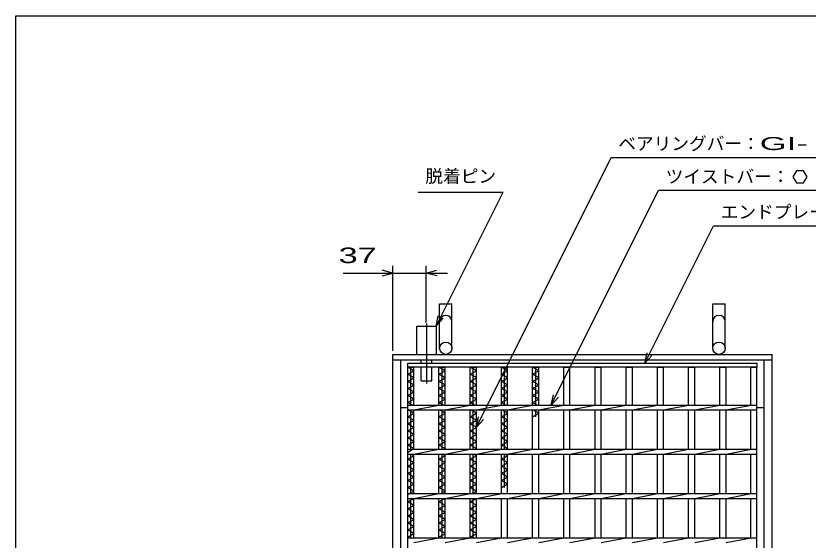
# Model space of a CAD drawing. Units: millimetres, scale not verified. Extents: x -1456 to 1385, y -1026 to 843.
# Drawn here: x -1383 to -487, y 250 to 843 of the extents above; entities that cross this region are included whole.
import ezdxf
from ezdxf.enums import TextEntityAlignment as Align

# ---------------------------------------------------------------- set-up
doc = ezdxf.new("R2010")
doc.units = ezdxf.units.MM
doc.header["$LTSCALE"] = 8
doc.linetypes.add('LONG_DASHED_DOTTED', pattern=[15.25, 12, -1.5, 0.25, -1.5])
for name, color, linetype, lineweight in [('0_2', 150, 'Continuous', 25), ('16', 3, 'Continuous', 25), ('19', 6, 'Continuous', 25), ('22', 4, 'Continuous', 25)]:
    doc.layers.add(name, color=color, linetype=linetype, lineweight=lineweight)
doc.styles.add('ベクトル', font='')
doc.styles.get('ベクトル').set_extended_font_data('ベクトル')

msp = doc.modelspace()

# ---------------------------------------------------------------- linework, layer by layer
at = {"layer": '0_2'}
for p, q in [((-1383.2, -917.2), (-1383.2, 842.8)), ((-1383.2, 842.8), (1384.8, 842.8))]:
    msp.add_line(p, q, dxfattribs=at)
at = {"layer": '16'}
for p, q in [((-939.923, 450.038), (-544.923, 450.038)), ((-939.923, 445.538), (-939.923, 450.038)), ((-544.923, 450.038), (-544.923, 445.538)), ((-544.923, 445.538), (-939.923, 445.538)), ((-939.923, -245.462), (-939.923, 445.538)), ((-939.923, 445.538), (-932.923, 445.538)), ((-932.923, 441.538), (-939.923, 445.538)), ((-939.923, 437.538), (-932.923, 441.538)), ((-936.423, 402.788), (-936.423, 445.538)), ((-932.923, 402.788), (-932.923, 445.538)), ((-904.623, 402.788), (-904.623, 445.538)), ((-904.623, 445.538), (-897.623, 445.538)), ((-897.623, 441.538), (-904.623, 445.538)), ((-904.623, 437.538), (-897.623, 441.538)), ((-901.123, 402.788), (-901.123, 445.538)), ((-897.623, 402.788), (-897.623, 445.538)), ((-869.323, 402.788), (-869.323, 445.538)), ((-869.323, 445.538), (-862.323, 445.538)), ((-862.323, 441.538), (-869.323, 445.538)), ((-869.323, 437.538), (-862.323, 441.538)), ((-865.823, 402.788), (-865.823, 445.538)), ((-862.323, 402.788), (-862.323, 445.538)), ((-834.023, 402.788), (-834.023, 445.538)), ((-834.023, 445.538), (-827.023, 445.538)), ((-827.023, 441.538), (-834.023, 445.538)), ((-834.023, 437.538), (-827.023, 441.538)), ((-830.523, 402.788), (-830.523, 445.538)), ((-827.023, 402.788), (-827.023, 445.538)), ((-798.723, 402.788), (-798.723, 445.538)), ((-798.723, 445.538), (-791.723, 445.538)), ((-791.723, 441.538), (-798.723, 445.538)), ((-798.723, 437.538), (-791.723, 441.538)), ((-795.223, 402.788), (-795.223, 445.538)), ((-791.723, 402.788), (-791.723, 445.538)), ((-763.423, 402.788), (-763.423, 445.538)), ((-763.423, 445.538), (-756.423, 445.538)), ((-756.423, 402.788), (-756.423, 445.538)), ((-728.123, 402.788), (-728.123, 445.538)), ((-728.123, 445.538), (-721.123, 445.538)), ((-721.123, 402.788), (-721.123, 445.538)), ((-692.823, 402.788), (-692.823, 445.538)), ((-692.823, 445.538), (-685.823, 445.538)), ((-685.823, 402.788), (-685.823, 445.538)), ((-657.523, 402.788), (-657.523, 445.538)), ((-657.523, 445.538), (-650.523, 445.538)), ((-650.523, 402.788), (-650.523, 445.538)), ((-622.223, 402.788), (-622.223, 445.538)), ((-622.223, 445.538), (-615.223, 445.538)), ((-615.223, 402.788), (-615.223, 445.538)), ((-586.923, 402.788), (-586.923, 445.538)), ((-586.923, 445.538), (-579.923, 445.538)), ((-579.923, 402.788), (-579.923, 445.538)), ((-551.923, 402.788), (-551.923, 445.538)), ((-551.923, 445.538), (-544.923, 445.538)), ((-544.923, -245.462), (-544.923, 445.538)), ((-932.923, 433.538), (-939.923, 437.538)), ((-939.923, 429.538), (-932.923, 433.538)), ((-897.623, 433.538), (-904.623, 437.538)), ((-904.623, 429.538), (-897.623, 433.538)), ((-862.323, 433.538), (-869.323, 437.538)), ((-869.323, 429.538), (-862.323, 433.538)), ((-827.023, 433.538), (-834.023, 437.538)), ((-834.023, 429.538), (-827.023, 433.538)), ((-791.723, 433.538), (-798.723, 437.538)), ((-798.723, 429.538), (-791.723, 433.538)), ((-932.923, 425.538), (-939.923, 429.538)), ((-939.923, 421.538), (-932.923, 425.538)), ((-932.923, 417.538), (-939.923, 421.538)), ((-897.623, 425.538), (-904.623, 429.538)), ((-904.623, 421.538), (-897.623, 425.538)), ((-897.623, 417.538), (-904.623, 421.538)), ((-862.323, 425.538), (-869.323, 429.538)), ((-869.323, 421.538), (-862.323, 425.538)), ((-862.323, 417.538), (-869.323, 421.538)), ((-827.023, 425.538), (-834.023, 429.538)), ((-834.023, 421.538), (-827.023, 425.538)), ((-827.023, 417.538), (-834.023, 421.538)), ((-791.723, 425.538), (-798.723, 429.538)), ((-798.723, 421.538), (-791.723, 425.538)), ((-791.723, 417.538), (-798.723, 421.538)), ((-939.923, 413.538), (-932.923, 417.538)), ((-932.923, 409.538), (-939.923, 413.538)), ((-904.623, 413.538), (-897.623, 417.538)), ((-897.623, 409.538), (-904.623, 413.538)), ((-869.323, 413.538), (-862.323, 417.538)), ((-862.323, 409.538), (-869.323, 413.538)), ((-834.023, 413.538), (-827.023, 417.538)), ((-827.023, 409.538), (-834.023, 413.538)), ((-798.723, 413.538), (-791.723, 417.538)), ((-791.723, 409.538), (-798.723, 413.538)), ((-939.923, 405.538), (-932.923, 409.538)), ((-935.11, 402.788), (-939.923, 405.538)), ((-904.623, 405.538), (-897.623, 409.538)), ((-899.81, 402.788), (-904.623, 405.538)), ((-869.323, 405.538), (-862.323, 409.538)), ((-864.51, 402.788), (-869.323, 405.538)), ((-834.023, 405.538), (-827.023, 409.538)), ((-829.21, 402.788), (-834.023, 405.538)), ((-798.723, 405.538), (-791.723, 409.538)), ((-793.91, 402.788), (-798.723, 405.538)), ((-939.923, 402.788), (-544.923, 402.788)), ((-939.923, 397.288), (-939.923, 402.788)), ((-939.923, 397.288), (-544.923, 397.288)), ((-932.923, 393.538), (-939.485, 397.288)), ((-936.423, 352.788), (-936.423, 397.288)), ((-932.923, 397.288), (-904.623, 402.788)), ((-932.923, 352.788), (-932.923, 397.288)), ((-904.623, 352.788), (-904.623, 397.288)), ((-897.623, 393.538), (-904.185, 397.288)), ((-901.123, 352.788), (-901.123, 397.288)), ((-897.623, 397.288), (-869.323, 402.788)), ((-897.623, 352.788), (-897.623, 397.288)), ((-869.323, 352.788), (-869.323, 397.288)), ((-862.323, 393.538), (-868.885, 397.288)), ((-865.823, 352.788), (-865.823, 397.288)), ((-862.323, 397.288), (-834.023, 402.788)), ((-862.323, 352.788), (-862.323, 397.288)), ((-834.023, 352.788), (-834.023, 397.288)), ((-827.023, 393.538), (-833.585, 397.288)), ((-830.523, 352.788), (-830.523, 397.288)), ((-827.023, 397.288), (-798.723, 402.788)), ((-827.023, 352.788), (-827.023, 397.288)), ((-798.723, 352.788), (-798.723, 397.288)), ((-791.723, 393.538), (-798.285, 397.288)), ((-795.223, 389.538), (-795.223, 397.288)), ((-791.723, 397.288), (-763.423, 402.788)), ((-791.723, 352.788), (-791.723, 397.288)), ((-763.423, 352.788), (-763.423, 397.288)), ((-756.423, 397.288), (-728.123, 402.788)), ((-756.423, 352.788), (-756.423, 397.288)), ((-728.123, 352.788), (-728.123, 397.288)), ((-721.123, 397.288), (-692.823, 402.788)), ((-721.123, 352.788), (-721.123, 397.288)), ((-692.823, 352.788), (-692.823, 397.288)), ((-685.823, 397.288), (-657.523, 402.788)), ((-685.823, 352.788), (-685.823, 397.288)), ((-657.523, 352.788), (-657.523, 397.288)), ((-650.523, 397.288), (-622.223, 402.788)), ((-650.523, 352.788), (-650.523, 397.288)), ((-622.223, 352.788), (-622.223, 397.288)), ((-615.223, 397.288), (-586.923, 402.788)), ((-615.223, 352.788), (-615.223, 397.288)), ((-586.923, 352.788), (-586.923, 397.288)), ((-579.923, 397.288), (-551.623, 402.788)), ((-579.923, 352.788), (-579.923, 397.288)), ((-551.923, 352.788), (-551.923, 397.288)), ((-544.923, 397.288), (-544.923, 402.788)), ((-939.923, 389.538), (-932.923, 393.538)), ((-932.923, 385.538), (-939.923, 389.538)), ((-939.923, 381.538), (-932.923, 385.538)), ((-904.623, 389.538), (-897.623, 393.538)), ((-897.623, 385.538), (-904.623, 389.538)), ((-904.623, 381.538), (-897.623, 385.538)), ((-869.323, 389.538), (-862.323, 393.538)), ((-862.323, 385.538), (-869.323, 389.538)), ((-869.323, 381.538), (-862.323, 385.538)), ((-834.023, 389.538), (-827.023, 393.538)), ((-827.023, 385.538), (-834.023, 389.538)), ((-834.023, 381.538), (-827.023, 385.538)), ((-798.723, 389.538), (-791.723, 393.538)), ((-932.923, 377.538), (-939.923, 381.538)), ((-939.923, 373.538), (-932.923, 377.538)), ((-897.623, 377.538), (-904.623, 381.538)), ((-904.623, 373.538), (-897.623, 377.538)), ((-862.323, 377.538), (-869.323, 381.538)), ((-869.323, 373.538), (-862.323, 377.538)), ((-827.023, 377.538), (-834.023, 381.538)), ((-834.023, 373.538), (-827.023, 377.538)), ((-932.923, 369.538), (-939.923, 373.538)), ((-939.923, 365.538), (-932.923, 369.538)), ((-897.623, 369.538), (-904.623, 373.538)), ((-904.623, 365.538), (-897.623, 369.538)), ((-862.323, 369.538), (-869.323, 373.538)), ((-869.323, 365.538), (-862.323, 369.538)), ((-827.023, 369.538), (-834.023, 373.538)), ((-834.023, 365.538), (-827.023, 369.538)), ((-932.923, 361.538), (-939.923, 365.538)), ((-939.923, 357.538), (-932.923, 361.538)), ((-897.623, 361.538), (-904.623, 365.538)), ((-904.623, 357.538), (-897.623, 361.538)), ((-862.323, 361.538), (-869.323, 365.538)), ((-869.323, 357.538), (-862.323, 361.538)), ((-827.023, 361.538), (-834.023, 365.538)), ((-834.023, 357.538), (-827.023, 361.538)), ((-932.923, 353.538), (-939.923, 357.538)), ((-939.923, 349.538), (-932.923, 353.538)), ((-939.923, 352.788), (-544.923, 352.788)), ((-939.923, 347.288), (-939.923, 352.788)), ((-932.923, 347.288), (-904.623, 352.788)), ((-897.623, 353.538), (-904.623, 357.538)), ((-898.935, 352.788), (-897.623, 353.538)), ((-897.623, 347.288), (-869.323, 352.788)), ((-862.323, 353.538), (-869.323, 357.538)), ((-863.635, 352.788), (-862.323, 353.538)), ((-862.323, 347.288), (-834.023, 352.788)), ((-827.023, 353.538), (-834.023, 357.538)), ((-828.335, 352.788), (-827.023, 353.538)), ((-827.023, 347.288), (-798.723, 352.788)), ((-791.723, 347.288), (-763.423, 352.788)), ((-756.423, 347.288), (-728.123, 352.788)), ((-721.123, 347.288), (-692.823, 352.788)), ((-685.823, 347.288), (-657.523, 352.788)), ((-650.523, 347.288), (-622.223, 352.788)), ((-615.223, 347.288), (-586.923, 352.788)), ((-579.923, 347.288), (-551.623, 352.788)), ((-544.923, 347.288), (-544.923, 352.788)), ((-939.923, 347.288), (-544.923, 347.288)), ((-939.923, 341.538), (-932.923, 345.538)), ((-932.923, 337.538), (-939.923, 341.538)), ((-936.423, 302.788), (-936.423, 347.288)), ((-932.923, 345.538), (-935.985, 347.288)), ((-932.923, 302.788), (-932.923, 347.288)), ((-904.623, 302.788), (-904.623, 347.288)), ((-904.623, 341.538), (-897.623, 345.538)), ((-897.623, 337.538), (-904.623, 341.538)), ((-901.123, 302.788), (-901.123, 347.288)), ((-897.623, 345.538), (-900.685, 347.288)), ((-897.623, 302.788), (-897.623, 347.288)), ((-869.323, 302.788), (-869.323, 347.288)), ((-869.323, 341.538), (-862.323, 345.538)), ((-862.323, 337.538), (-869.323, 341.538)), ((-865.823, 302.788), (-865.823, 347.288)), ((-862.323, 345.538), (-865.385, 347.288)), ((-862.323, 302.788), (-862.323, 347.288)), ((-834.023, 302.788), (-834.023, 347.288)), ((-834.023, 341.538), (-827.023, 345.538)), ((-827.023, 337.538), (-834.023, 341.538)), ((-830.523, 309.538), (-830.523, 347.288)), ((-827.023, 345.538), (-830.085, 347.288)), ((-827.023, 302.788), (-827.023, 347.288)), ((-798.723, 302.788), (-798.723, 347.288)), ((-791.723, 302.788), (-791.723, 347.288)), ((-763.423, 302.788), (-763.423, 347.288)), ((-756.423, 302.788), (-756.423, 347.288)), ((-728.123, 302.788), (-728.123, 347.288)), ((-721.123, 302.788), (-721.123, 347.288)), ((-692.823, 302.788), (-692.823, 347.288)), ((-685.823, 302.788), (-685.823, 347.288)), ((-657.523, 302.788), (-657.523, 347.288)), ((-650.523, 302.788), (-650.523, 347.288)), ((-622.223, 302.788), (-622.223, 347.288)), ((-615.223, 302.788), (-615.223, 347.288)), ((-586.923, 302.788), (-586.923, 347.288)), ((-579.923, 302.788), (-579.923, 347.288)), ((-551.923, 302.788), (-551.923, 347.288)), ((-939.923, 333.538), (-932.923, 337.538)), ((-932.923, 329.538), (-939.923, 333.538)), ((-904.623, 333.538), (-897.623, 337.538)), ((-897.623, 329.538), (-904.623, 333.538)), ((-869.323, 333.538), (-862.323, 337.538)), ((-862.323, 329.538), (-869.323, 333.538)), ((-834.023, 333.538), (-827.023, 337.538)), ((-827.023, 329.538), (-834.023, 333.538)), ((-939.923, 325.538), (-932.923, 329.538)), ((-932.923, 321.538), (-939.923, 325.538)), ((-904.623, 325.538), (-897.623, 329.538)), ((-897.623, 321.538), (-904.623, 325.538)), ((-869.323, 325.538), (-862.323, 329.538)), ((-862.323, 321.538), (-869.323, 325.538)), ((-834.023, 325.538), (-827.023, 329.538)), ((-827.023, 321.538), (-834.023, 325.538)), ((-939.923, 317.538), (-932.923, 321.538)), ((-932.923, 313.538), (-939.923, 317.538)), ((-904.623, 317.538), (-897.623, 321.538)), ((-897.623, 313.538), (-904.623, 317.538)), ((-869.323, 317.538), (-862.323, 321.538)), ((-862.323, 313.538), (-869.323, 317.538)), ((-834.023, 317.538), (-827.023, 321.538)), ((-827.023, 313.538), (-834.023, 317.538)), ((-939.923, 309.538), (-932.923, 313.538)), ((-932.923, 305.538), (-939.923, 309.538)), ((-939.923, 301.538), (-932.923, 305.538)), ((-904.623, 309.538), (-897.623, 313.538)), ((-897.623, 305.538), (-904.623, 309.538)), ((-902.435, 302.788), (-897.623, 305.538)), ((-869.323, 309.538), (-862.323, 313.538)), ((-862.323, 305.538), (-869.323, 309.538)), ((-867.135, 302.788), (-862.323, 305.538)), ((-834.023, 309.538), (-827.023, 313.538)), ((-939.923, 302.788), (-544.923, 302.788)), ((-939.923, 297.288), (-939.923, 302.788)), ((-939.923, 297.288), (-544.923, 297.288)), ((-939.923, 293.538), (-933.36, 297.288)), ((-936.423, 252.788), (-936.423, 297.288)), ((-932.923, 297.288), (-904.623, 302.788)), ((-932.923, 252.788), (-932.923, 297.288)), ((-904.623, 252.788), (-904.623, 297.288)), ((-904.623, 293.538), (-898.06, 297.288)), ((-901.123, 252.788), (-901.123, 297.288)), ((-897.623, 297.288), (-869.323, 302.788)), ((-897.623, 252.788), (-897.623, 297.288)), ((-869.323, 252.788), (-869.323, 297.288)), ((-869.323, 293.538), (-862.76, 297.288)), ((-865.823, 252.788), (-865.823, 297.288)), ((-862.323, 297.288), (-834.023, 302.788)), ((-862.323, 252.788), (-862.323, 297.288)), ((-834.023, 252.788), (-834.023, 297.288)), ((-827.023, 297.288), (-798.723, 302.788)), ((-827.023, 252.788), (-827.023, 297.288)), ((-798.723, 252.788), (-798.723, 297.288)), ((-791.723, 297.288), (-763.423, 302.788)), ((-791.723, 252.788), (-791.723, 297.288)), ((-763.423, 252.788), (-763.423, 297.288)), ((-756.423, 297.288), (-728.123, 302.788)), ((-756.423, 252.788), (-756.423, 297.288)), ((-728.123, 252.788), (-728.123, 297.288)), ((-721.123, 297.288), (-692.823, 302.788)), ((-721.123, 252.788), (-721.123, 297.288)), ((-692.823, 252.788), (-692.823, 297.288)), ((-685.823, 297.288), (-657.523, 302.788)), ((-685.823, 252.788), (-685.823, 297.288)), ((-657.523, 252.788), (-657.523, 297.288)), ((-650.523, 297.288), (-622.223, 302.788)), ((-650.523, 252.788), (-650.523, 297.288)), ((-622.223, 252.788), (-622.223, 297.288)), ((-615.223, 297.288), (-586.923, 302.788)), ((-615.223, 252.788), (-615.223, 297.288)), ((-586.923, 252.788), (-586.923, 297.288)), ((-579.923, 297.288), (-551.623, 302.788)), ((-579.923, 252.788), (-579.923, 297.288)), ((-551.923, 252.788), (-551.923, 297.288)), ((-544.923, 297.288), (-544.923, 302.788)), ((-932.923, 289.538), (-939.923, 293.538)), ((-939.923, 285.538), (-932.923, 289.538)), ((-897.623, 289.538), (-904.623, 293.538)), ((-904.623, 285.538), (-897.623, 289.538)), ((-862.323, 289.538), (-869.323, 293.538)), ((-869.323, 285.538), (-862.323, 289.538)), ((-932.923, 281.538), (-939.923, 285.538)), ((-939.923, 277.538), (-932.923, 281.538)), ((-897.623, 281.538), (-904.623, 285.538)), ((-904.623, 277.538), (-897.623, 281.538)), ((-862.323, 281.538), (-869.323, 285.538)), ((-869.323, 277.538), (-862.323, 281.538)), ((-932.923, 273.538), (-939.923, 277.538)), ((-939.923, 269.538), (-932.923, 273.538)), ((-932.923, 265.538), (-939.923, 269.538)), ((-897.623, 273.538), (-904.623, 277.538)), ((-904.623, 269.538), (-897.623, 273.538)), ((-897.623, 265.538), (-904.623, 269.538)), ((-862.323, 273.538), (-869.323, 277.538)), ((-869.323, 269.538), (-862.323, 273.538)), ((-862.323, 265.538), (-869.323, 269.538)), ((-939.923, 261.538), (-932.923, 265.538)), ((-932.923, 257.538), (-939.923, 261.538)), ((-904.623, 261.538), (-897.623, 265.538)), ((-897.623, 257.538), (-904.623, 261.538)), ((-869.323, 261.538), (-862.323, 265.538)), ((-862.323, 257.538), (-869.323, 261.538)), ((-939.923, 253.538), (-932.923, 257.538)), ((-938.61, 252.788), (-939.923, 253.538)), ((-939.923, 252.788), (-544.923, 252.788)), ((-939.923, 247.288), (-939.923, 252.788)), ((-932.923, 247.288), (-904.623, 252.788)), ((-904.623, 253.538), (-897.623, 257.538)), ((-903.31, 252.788), (-904.623, 253.538)), ((-897.623, 247.288), (-869.323, 252.788)), ((-869.323, 253.538), (-862.323, 257.538)), ((-868.01, 252.788), (-869.323, 253.538)), ((-862.323, 247.288), (-834.023, 252.788)), ((-827.023, 247.288), (-798.723, 252.788)), ((-791.723, 247.288), (-763.423, 252.788)), ((-756.423, 247.288), (-728.123, 252.788)), ((-721.123, 247.288), (-692.823, 252.788)), ((-685.823, 247.288), (-657.523, 252.788)), ((-650.523, 247.288), (-622.223, 252.788)), ((-615.223, 247.288), (-586.923, 252.788)), ((-579.923, 247.288), (-551.623, 252.788)), ((-544.923, 247.288), (-544.923, 252.788))]:
    msp.add_line(p, q, dxfattribs=at)
at = {"layer": '19'}
for p, q in [((-903.923, 467.038), (-903.923, 517.038)), ((-903.923, 517.038), (-889.923, 517.038)), ((-889.923, 467.038), (-889.923, 517.038)), ((-594.923, 467.038), (-594.923, 517.038)), ((-594.923, 517.038), (-580.923, 517.038)), ((-580.923, 467.038), (-580.923, 517.038)), ((-929.773, 460.038), (-929.773, 492.038)), ((-929.773, 492.038), (-907.773, 492.038)), ((-907.773, 492.038), (-907.773, 460.038)), ((-956.923, 460.038), (-527.923, 460.038)), ((-956.923, -259.962), (-956.923, 460.038)), ((-527.923, -259.962), (-527.923, 460.038)), ((-956.923, 454.038), (-527.923, 454.038)), ((-947.923, -253.962), (-947.923, 454.038)), ((-924.773, 450.038), (-924.773, 454.038)), ((-912.773, 450.038), (-912.773, 454.038)), ((-536.923, -253.962), (-536.923, 454.038)), ((-924.773, 430.038), (-924.773, 445.538)), ((-912.773, 430.038), (-912.773, 445.538)), ((-924.773, 430.038), (-912.773, 430.038)), ((-947.923, 400.038), (-939.923, 400.038)), ((-544.923, 400.038), (-536.923, 400.038))]:
    msp.add_line(p, q, dxfattribs=at)
at = {"layer": '19', "linetype": 'LONG_DASHED_DOTTED'}
msp.add_line((-918.773, 495.038), (-918.773, 427.038), dxfattribs=at)
at = {"layer": '19'}
for centre in [(-896.923, 467.038), (-587.923, 467.038)]:
    msp.add_circle(centre, 7, dxfattribs=at)
for centre in [(-896.923, 497.038), (-587.923, 497.038)]:
    msp.add_arc(centre, 7, 0, 180, dxfattribs=at)
at = {"layer": '22'}
for p, q in [((-862.323, 377.788), (-709.823, 682.788)), ((-709.823, 682.788), (-341.823, 682.788)), ((-500.197, 667.75), (-504.197, 660.822)), ((-492.197, 667.75), (-500.197, 667.75)), ((-488.197, 660.738), (-492.197, 667.75)), ((-504.197, 660.822), (-500.197, 653.894)), ((-492.197, 653.894), (-488.197, 660.822)), ((-777.573, 402.788), (-656.197, 645.538)), ((-656.197, 645.538), (-420.197, 645.538)), ((-500.197, 653.894), (-492.197, 653.894)), ((-928.023, 643.538), (-832.023, 643.538)), ((-907.773, 492.038), (-832.023, 643.538)), ((-671.673, 450.038), (-593.923, 605.538)), ((-593.923, 605.538), (-257.923, 605.538)), ((-956.923, 464.038), (-956.923, 560.038)), ((-918.923, 496.034), (-918.923, 560.038)), ((-1012.923, 552.038), (-956.923, 552.038)), ((-956.923, 552.038), (-968.923, 555.238)), ((-968.923, 548.838), (-956.923, 552.038)), ((-956.923, 552.038), (-918.923, 552.038)), ((-918.923, 552.038), (-906.923, 555.238)), ((-906.923, 548.838), (-918.923, 552.038)), ((-918.923, 552.038), (-894.923, 552.038)), ((-907.773, 492.038), (-905.373, 503.718)), ((-907.773, 492.038), (-899.773, 500.838)), ((-671.673, 450.038), (-669.273, 461.718)), ((-671.673, 450.038), (-663.673, 458.838)), ((-777.573, 402.788), (-775.173, 414.468)), ((-777.573, 402.788), (-769.573, 411.588)), ((-862.323, 377.788), (-859.923, 389.468)), ((-862.323, 377.788), (-854.323, 386.588))]:
    msp.add_line(p, q, dxfattribs=at)

# ---------------------------------------------------------------- texts
at = {"layer": '22', "color": 2, "style": 'ベクトル'}
for s, p in [('ベアリングバー：', (-701.823, 698.388)), ('脱着ピン', (-920.023, 661.538)), ('ツイストバー：', (-648.197, 661.138)), ('エンドプレート：', (-585.923, 621.138))]:
    msp.add_text(s, height=14.66, dxfattribs=at).set_placement(p, align=Align.MIDDLE_LEFT)
for s, height, width, p in [('GI-', 14.66, 2, (-541.823, 698.388)), (' 37 ', 17.6, 1.65, (-1028.923, 572.038))]:
    msp.add_text(s, height=height, dxfattribs=dict(at, width=width)).set_placement(p, align=Align.MIDDLE_LEFT)

doc.saveas('drawing.dxf')
